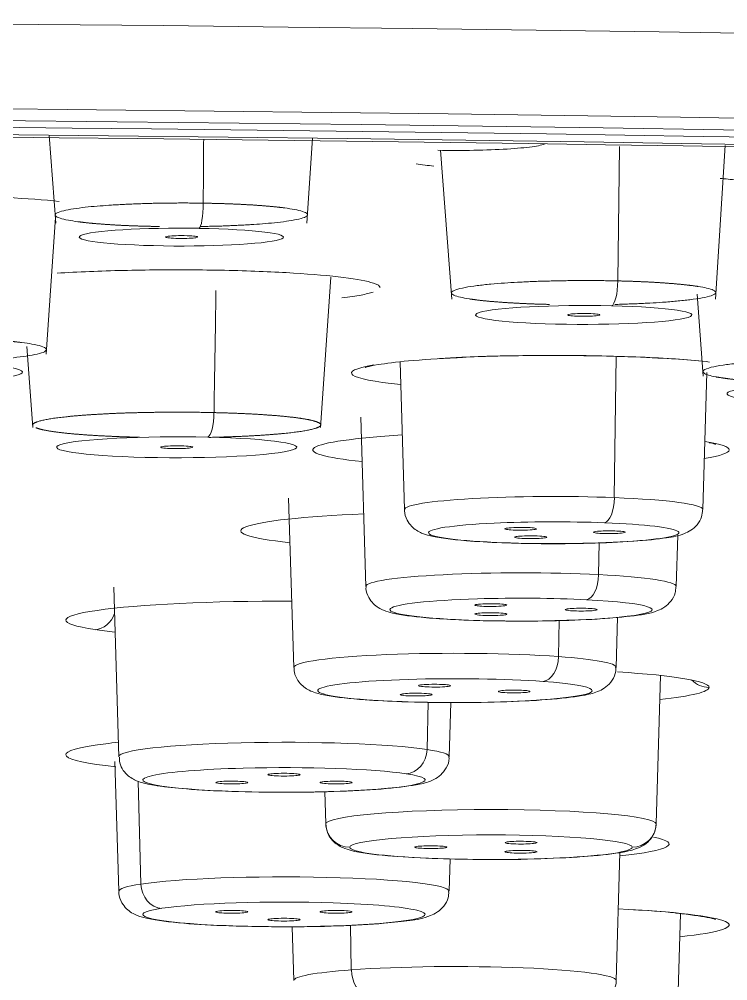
# Model space of a CAD drawing. Extents: x 19821 to 22981, y -91 to 2224.
# Drawn here: x 20703.71 to 20712.54, y 1301.8 to 1313.79 of the extents above; entities that cross this region are included whole.
import ezdxf

# ---------------------------------------------------------------- set-up
doc = ezdxf.new("R2010")
doc.units = 0
doc.header["$LTSCALE"] = 10
doc.header["$MEASUREMENT"] = 0
doc.layers.add('1', color=7, linetype='CONTINUOUS')

msp = doc.modelspace()

# ---------------------------------------------------------------- linework, layer by layer
at = {"layer": '1', "color": 7, "linetype": 'Continuous', "lineweight": 18}
for p, q in [((20704.084, 1312.34), (20704.168, 1311.244)), ((20707.298, 1311.245), (20707.367, 1312.302)), ((20712.388, 1310.295), (20712.51, 1312.21)), ((20708.961, 1312.152), (20709.105, 1310.295)), ((20704.048, 1309.608), (20704.163, 1311.312)), ((20707.469, 1308.695), (20707.596, 1310.569)), ((20712.16, 1310.356), (20712.238, 1309.336)), ((20703.808, 1309.705), (20703.882, 1308.695)), ((20708.459, 1309.513), (20708.514, 1307.672)), ((20712.231, 1307.672), (20712.283, 1309.383)), ((20707.969, 1308.823), (20708.032, 1306.713)), ((20707.07, 1307.815), (20707.134, 1305.704)), ((20711.9, 1306.713), (20711.919, 1307.352)), ((20704.89, 1306.702), (20704.953, 1304.59)), ((20711.151, 1305.704), (20711.17, 1306.329)), ((20711.65, 1303.751), (20711.705, 1305.603)), ((20709.071, 1304.59), (20709.091, 1305.265)), ((20704.904, 1304.532), (20704.953, 1302.912)), ((20707.532, 1303.751), (20707.52, 1304.155)), ((20709.071, 1302.912), (20709.083, 1303.316)), ((20711.151, 1301.798), (20711.199, 1303.396)), ((20711.9, 1300.788), (20711.955, 1302.631)), ((20707.114, 1302.47), (20707.134, 1301.798))]:
    msp.add_line(p, q, dxfattribs=at)
at = {"layer": '1', "color": 7, "linetype": 'Continuous', "lineweight": 13}
for p, q in [((20711.192, 1312.201), (20711.173, 1310.523)), ((20711.15, 1309.582), (20711.129, 1307.821)), ((20710.939, 1307.257), (20710.933, 1306.86)), ((20710.442, 1306.289), (20710.434, 1305.838)), ((20711.65, 1303.751), (20711.705, 1305.603)), ((20708.81, 1305.27), (20708.795, 1304.68)), ((20705.196, 1304.285), (20705.229, 1303.002)), ((20707.841, 1302.489), (20707.851, 1301.933))]:
    msp.add_line(p, q, dxfattribs=at)
for centre, major_axis, ratio, start_param, end_param in [((20690.341, 1302.937), (-124.486, 0), 0.087156, 3.139264, 4.704892), ((20710.373, 1309.375), (2.519, 0), 0.087156, 1.151917, 2.170677), ((20710.373, 1309.375), (2.519, 0), 0.087156, 0.745572, 1.151917), ((20710.373, 1309.375), (2.519, 0), 0.087156, 2.668374, 3.854521), ((20709.966, 1308.416), (2.594, 0), 0.087156, 2.177876, 3.843706), ((20709.966, 1308.416), (2.594, 0), 0.087156, 5.789628, 6.771424), ((20710.373, 1307.673), (-1.859, 0), 0.087156, 4.29351, 6.285772), ((20711.007, 1307.806), (-0.012, -0.3), 0.405189, 0.095477, 1.636282), ((20710.373, 1307.673), (-1.859, 0), 0.087156, 3.138929, 4.29351), ((20709.143, 1307.407), (2.669, 0), 0.087156, 2.01105, 3.83342), ((20710.373, 1307.383), (-1.559, 0), 0.087156, 5.208794, 7.435103), ((20710.373, 1307.383), (-1.559, 0), 0.087156, 1.151917, 4.29351), ((20709.966, 1306.714), (-1.934, 0), 0.087156, 4.18879, 6.285802), ((20710.783, 1306.846), (-0.015, -0.3), 0.498097, 0.100682, 1.641487), ((20709.966, 1306.714), (-1.934, 0), 0.087156, 3.138958, 4.18879), ((20707.012, 1306.293), (2.719, 0), 0.087156, 1.535142, 3.665191), ((20709.966, 1306.424), (-1.634, 0), 0.087156, 5.051207, 7.330383), ((20709.966, 1306.424), (-1.634, 0), 0.087156, 1.047198, 4.18879), ((20704.657, 1306.473), (-0.045, -0.297), 0.86273, 0.173224, 1.375764), ((20707.012, 1306.293), (2.719, 0), 0.087156, 3.665191, 3.826836), ((20690.341, 1305.454), (13.062, 0), 0.087156, 5.824316, 6.702539), ((20709.143, 1305.704), (-2.009, 0), 0.087156, 4.014257, 6.285776), ((20710.241, 1305.827), (-0.022, -0.299), 0.640342, 0.113716, 1.654521), ((20709.143, 1305.704), (-2.009, 0), 0.087156, 3.138932, 4.014257), ((20709.143, 1305.414), (-1.709, 0), 0.087156, 4.014257, 7.15585), ((20709.143, 1305.414), (-1.709, 0), 0.087156, 0.872665, 4.014257), ((20707.012, 1304.615), (2.719, 0), 0.087156, 2.617994, 3.832416), ((20707.012, 1304.615), (2.719, 0), 0.087156, 2.43264, 2.617994), ((20707.012, 1304.59), (-2.059, 0), 0.087156, 3.665191, 6.28577), ((20708.535, 1304.676), (-0.045, -0.297), 0.86273, 0.173224, 1.714029), ((20707.012, 1304.59), (-2.059, 0), 0.087156, 3.138926, 3.665191), ((20707.012, 1304.3), (-1.759, 0), 0.087156, 5.005522, 6.806784), ((20707.012, 1304.3), (-1.759, 0), 0.087156, 0.523599, 3.665191), ((20709.591, 1303.751), (-2.059, 0), 0.087156, 3.141593, 6.283185), ((20707.832, 1303.76), (-0.3, 0), 0.996195, 0.029991, 1.570796), ((20711.35, 1303.76), (0.3, 0), 0.996195, 4.712389, 6.253194), ((20709.591, 1303.461), (-1.759, 0), 0.087156, 3.141593, 6.283185), ((20709.143, 1303.501), (2.669, 0), 0.087156, 5.591359, 6.666225), ((20709.591, 1303.461), (-1.759, 0), 0.087156, 0, 3.141593), ((20707.012, 1302.912), (-2.059, 0), 0.087156, 3.139008, 5.759587), ((20707.012, 1302.912), (-2.059, 0), 0.087156, 5.759587, 6.285851), ((20705.489, 1302.998), (0.045, -0.297), 0.86273, 4.569156, 6.109962), ((20707.012, 1302.623), (-1.759, 0), 0.087156, 5.759587, 8.901179), ((20707.012, 1302.623), (-1.759, 0), 0.087156, 2.617994, 4.355491), ((20709.966, 1302.491), (2.594, 0), 0.087156, 5.581072, 7.367804), ((20709.143, 1301.798), (-2.009, 0), 0.087156, 3.139002, 5.410521), ((20709.143, 1301.798), (-2.009, 0), 0.087156, 5.410521, 6.285846), ((20708.044, 1301.922), (0.022, -0.299), 0.640342, 4.628664, 6.16947)]:
    msp.add_ellipse(centre, major_axis=major_axis, ratio=ratio, start_param=start_param, end_param=end_param, dxfattribs=at)
at = {"layer": '1', "color": 7, "linetype": 'Continuous', "lineweight": 18}
for centre, major_axis, ratio, start_param, end_param in [((20690.341, 1301.967), (-123.486, 0), 0.087156, 3.213209, 4.704892), ((20690.341, 1301.967), (-121.8, 0), 0.087156, 1.570796, 4.70718), ((20690.341, 1301.967), (-120.85, 0), 0.087156, 1.570796, 4.712389), ((20690.341, 1302.016), (119.248, 0), 0.087156, 4.712389, 7.847018), ((20690.341, 1301.967), (119.464, 0), 0.087156, 4.712389, 7.853982), ((20705.954, 1311.477), (-0.005, -0.3), 0.172519, 0.088967, 1.624122), ((20705.734, 1311.07), (-1.274, 0), 0.087155, 4.539006, 7.678192), ((20705.731, 1311.069), (-1.274, 0), 0.087156, 1.397326, 4.536687), ((20711.095, 1310.511), (-0.007, -0.3), 0.257591, 0.090553, 1.617214), ((20710.747, 1310.099), (-1.348, 0), 0.087156, 4.450639, 7.59171), ((20710.746, 1310.099), (-1.348, 0), 0.087156, 1.30933, 4.449833), ((20702.33, 1309.387), (-1.422, 0), 0.087155, 1.396629, 4.537303), ((20713.956, 1309.116), (-1.422, 0), 0.087156, 4.363653, 7.504398), ((20706.062, 1308.874), (-0.007, -0.3), 0.257808, 0.090388, 1.599928), ((20705.675, 1308.449), (-1.496, 0), 0.087156, 4.45056, 7.592138), ((20705.675, 1308.449), (-1.496, 0), 0.087158, 1.309024, 4.450489), ((20705.288, 1308.622), (0.007, 0.3), 0.257808, 3.05099, 3.231865), ((20710.373, 1307.383), (-1.559, 0), 0.087156, 4.29351, 5.208793), ((20709.966, 1306.424), (-1.634, 0), 0.087156, 4.18879, 5.051207), ((20709.591, 1305.454), (2.719, 0), 0.087156, 0, 0.951706), ((20709.591, 1305.454), (2.719, 0), 0.087156, 5.597925, 6.283185), ((20712.31, 1305.753), (-0.3, 0), 0.996195, 0.760599, 1.570796), ((20707.012, 1304.3), (-1.759, 0), 0.087156, 3.665191, 5.005522), ((20705.489, 1304.523), (0.045, 0.297), 0.86273, 3.028153, 3.314816), ((20707.012, 1302.623), (-1.759, 0), 0.087156, 4.355491, 5.759587), ((20708.535, 1302.845), (-0.045, 0.297), 0.86273, 2.968369, 3.254863)]:
    msp.add_ellipse(centre, major_axis=major_axis, ratio=ratio, start_param=start_param, end_param=end_param, dxfattribs=at)
at = {"layer": '1', "color": 7, "linetype": 'Continuous', "lineweight": 13}
msp.add_open_spline([(20706.011, 1312.289), (20706.009, 1312.024), (20706.007, 1311.758), (20706.006, 1311.493)], degree=3, dxfattribs=at)
at = {"layer": '1', "color": 7, "linetype": 'Continuous', "lineweight": 18}
for points, knots in [([(20708.93, 1312.152), (20709.086, 1312.149), (20709.383, 1312.15), (20709.81, 1312.166), (20710.128, 1312.195), (20710.24, 1312.22), (20710.266, 1312.233), (20710.266, 1312.233)], [0, 0, 0, 0, 0.25, 0.5, 0.749999, 0.999999, 1, 1, 1, 1]), ([(20708.88, 1311.955), (20708.842, 1311.959), (20708.762, 1311.968), (20708.692, 1311.978), (20708.658, 1311.983)], [0, 0, 0, 0, 0.465833, 1, 1, 1, 1]), ([(20713.291, 1311.743), (20713.277, 1311.744), (20713.25, 1311.745), (20713.211, 1311.747), (20713.171, 1311.749), (20713.133, 1311.751), (20713.095, 1311.753), (20713.057, 1311.755), (20713.02, 1311.757), (20712.984, 1311.759), (20712.949, 1311.761), (20712.914, 1311.764), (20712.879, 1311.766), (20712.846, 1311.768), (20712.813, 1311.77), (20712.78, 1311.773), (20712.749, 1311.775), (20712.718, 1311.777), (20712.687, 1311.78), (20712.629, 1311.785), (20712.547, 1311.792), (20712.481, 1311.799), (20712.45, 1311.802)], [0, 0, 0, 0, 0.040991, 0.081794, 0.122409, 0.162836, 0.203075, 0.243126, 0.282989, 0.322664, 0.362151, 0.401449, 0.44056, 0.479482, 0.518216, 0.556762, 0.59512, 0.633289, 0.67127, 0.709063, 0.857753, 1, 1, 1, 1]), ([(20702.752, 1311.588), (20703.047, 1311.584), (20703.578, 1311.567), (20704.026, 1311.534), (20704.21, 1311.515)], [0, 0, 0, 0, 0.502872, 1, 1, 1, 1]), ([(20705.459, 1311.202), (20705.453, 1311.202), (20705.439, 1311.202), (20705.419, 1311.202), (20705.399, 1311.203), (20705.379, 1311.203), (20705.358, 1311.204), (20705.338, 1311.204), (20705.318, 1311.205), (20705.298, 1311.205), (20705.278, 1311.206), (20705.259, 1311.206), (20705.239, 1311.207), (20705.219, 1311.207), (20705.199, 1311.208), (20705.18, 1311.209), (20705.16, 1311.209), (20705.141, 1311.21), (20705.121, 1311.211), (20705.102, 1311.211), (20705.083, 1311.212), (20705.064, 1311.213), (20705.044, 1311.214), (20705.026, 1311.215), (20705.007, 1311.216), (20704.988, 1311.216), (20704.969, 1311.217), (20704.951, 1311.218), (20704.933, 1311.219), (20704.914, 1311.22), (20704.896, 1311.221), (20704.878, 1311.222), (20704.86, 1311.223), (20704.843, 1311.225), (20704.825, 1311.226), (20704.808, 1311.227), (20704.791, 1311.228), (20704.773, 1311.229), (20704.757, 1311.23), (20704.74, 1311.232), (20704.723, 1311.233), (20704.707, 1311.234), (20704.69, 1311.236), (20704.674, 1311.237), (20704.658, 1311.238), (20704.643, 1311.24), (20704.627, 1311.241), (20704.612, 1311.243), (20704.597, 1311.244), (20704.582, 1311.245), (20704.567, 1311.247), (20704.553, 1311.248), (20704.538, 1311.25), (20704.524, 1311.252), (20704.51, 1311.253), (20704.497, 1311.255), (20704.483, 1311.256), (20704.47, 1311.258), (20704.457, 1311.26), (20704.403, 1311.267), (20704.311, 1311.281), (20704.207, 1311.306), (20704.149, 1311.337), (20704.167, 1311.369), (20704.255, 1311.398), (20704.379, 1311.422), (20704.524, 1311.441), (20704.675, 1311.456), (20704.791, 1311.464), (20704.864, 1311.469), (20704.899, 1311.471), (20704.934, 1311.473), (20704.969, 1311.475), (20705.005, 1311.477), (20705.042, 1311.479), (20705.078, 1311.481), (20705.116, 1311.482), (20705.153, 1311.484), (20705.191, 1311.485), (20705.229, 1311.486), (20705.267, 1311.488), (20705.305, 1311.489), (20705.344, 1311.49), (20705.383, 1311.491), (20705.422, 1311.491), (20705.461, 1311.492), (20705.5, 1311.493), (20705.539, 1311.493), (20705.578, 1311.494), (20705.618, 1311.494), (20705.657, 1311.494), (20705.696, 1311.495), (20705.735, 1311.495), (20705.774, 1311.495), (20705.813, 1311.495), (20705.852, 1311.494), (20705.891, 1311.494), (20705.929, 1311.494), (20705.968, 1311.493), (20705.993, 1311.493), (20706.006, 1311.493)], [0, 0, 0, 0, 0.004171, 0.008347, 0.012528, 0.016714, 0.020904, 0.0251, 0.029301, 0.033508, 0.037719, 0.041935, 0.046156, 0.050382, 0.054613, 0.058849, 0.06309, 0.067336, 0.071588, 0.075844, 0.080105, 0.084371, 0.088643, 0.092919, 0.0972, 0.101486, 0.105778, 0.110074, 0.114375, 0.118682, 0.122993, 0.127309, 0.131631, 0.135957, 0.140288, 0.144625, 0.148966, 0.153312, 0.157663, 0.16202, 0.166381, 0.170747, 0.175119, 0.179495, 0.183876, 0.188262, 0.192654, 0.19705, 0.201451, 0.205857, 0.210268, 0.214684, 0.219106, 0.223532, 0.227963, 0.232399, 0.23684, 0.241286, 0.245737, 0.250193, 0.2978, 0.355307, 0.422689, 0.499917, 0.562473, 0.618739, 0.668715, 0.712403, 0.749803, 0.758136, 0.766451, 0.774748, 0.783028, 0.79129, 0.799535, 0.807762, 0.815972, 0.824164, 0.832339, 0.840497, 0.848637, 0.856759, 0.864864, 0.872952, 0.881022, 0.889075, 0.897111, 0.905129, 0.91313, 0.921114, 0.92908, 0.937029, 0.944961, 0.952875, 0.960772, 0.968652, 0.976515, 0.984361, 0.992189, 1, 1, 1, 1]), ([(20706.006, 1311.493), (20706.013, 1311.493), (20706.026, 1311.492), (20706.046, 1311.492), (20706.067, 1311.492), (20706.087, 1311.491), (20706.107, 1311.491), (20706.127, 1311.49), (20706.147, 1311.49), (20706.167, 1311.489), (20706.187, 1311.489), (20706.207, 1311.488), (20706.227, 1311.488), (20706.247, 1311.487), (20706.266, 1311.487), (20706.286, 1311.486), (20706.306, 1311.485), (20706.325, 1311.485), (20706.344, 1311.484), (20706.364, 1311.483), (20706.383, 1311.482), (20706.402, 1311.481), (20706.421, 1311.481), (20706.44, 1311.48), (20706.459, 1311.479), (20706.478, 1311.478), (20706.496, 1311.477), (20706.515, 1311.476), (20706.533, 1311.475), (20706.551, 1311.474), (20706.569, 1311.473), (20706.587, 1311.472), (20706.605, 1311.471), (20706.623, 1311.47), (20706.64, 1311.469), (20706.658, 1311.468), (20706.675, 1311.466), (20706.692, 1311.465), (20706.709, 1311.464), (20706.726, 1311.463), (20706.742, 1311.461), (20706.759, 1311.46), (20706.775, 1311.459), (20706.791, 1311.457), (20706.807, 1311.456), (20706.823, 1311.455), (20706.838, 1311.453), (20706.854, 1311.452), (20706.869, 1311.45), (20706.884, 1311.449), (20706.898, 1311.447), (20706.913, 1311.446), (20706.927, 1311.444), (20706.941, 1311.443), (20706.955, 1311.441), (20706.969, 1311.44), (20706.982, 1311.438), (20706.995, 1311.437), (20707.008, 1311.435), (20707.062, 1311.428), (20707.155, 1311.413), (20707.258, 1311.389), (20707.316, 1311.358), (20707.298, 1311.325), (20707.21, 1311.296), (20707.086, 1311.272), (20706.941, 1311.253), (20706.79, 1311.239), (20706.674, 1311.23), (20706.601, 1311.225), (20706.566, 1311.223), (20706.531, 1311.221), (20706.496, 1311.219), (20706.46, 1311.217), (20706.424, 1311.216), (20706.387, 1311.214), (20706.35, 1311.212), (20706.313, 1311.211), (20706.275, 1311.209), (20706.237, 1311.208), (20706.199, 1311.207), (20706.16, 1311.206), (20706.122, 1311.205), (20706.083, 1311.204), (20706.044, 1311.203), (20706.007, 1311.202), (20705.982, 1311.202), (20705.971, 1311.202)], [0, 0, 0, 0, 0.004662, 0.009329, 0.014002, 0.01868, 0.023363, 0.028052, 0.032746, 0.037445, 0.04215, 0.04686, 0.051575, 0.056296, 0.061022, 0.065753, 0.07049, 0.075232, 0.079979, 0.084732, 0.08949, 0.094254, 0.099023, 0.103797, 0.108577, 0.113362, 0.118152, 0.122948, 0.127749, 0.132556, 0.137368, 0.142185, 0.147008, 0.151836, 0.15667, 0.161509, 0.166353, 0.171203, 0.176058, 0.180919, 0.185785, 0.190656, 0.195533, 0.200415, 0.205303, 0.210196, 0.215094, 0.219998, 0.224907, 0.229822, 0.234742, 0.239668, 0.244599, 0.249536, 0.254478, 0.259425, 0.264378, 0.269336, 0.2743, 0.279269, 0.332543, 0.39676, 0.471916, 0.55801, 0.627889, 0.690732, 0.746527, 0.795259, 0.836919, 0.846211, 0.855484, 0.864738, 0.873973, 0.883189, 0.892386, 0.901565, 0.910724, 0.919865, 0.928987, 0.93809, 0.947174, 0.956239, 0.965285, 0.974313, 0.983321, 0.99231, 1, 1, 1, 1]), ([(20704.184, 1310.619), (20704.311, 1310.627), (20704.704, 1310.648), (20705.446, 1310.665), (20706.03, 1310.661), (20706.327, 1310.654)], [0, 0, 0, 0, 0.209393, 0.604697, 1, 1, 1, 1]), ([(20706.327, 1310.654), (20706.626, 1310.647), (20707.156, 1310.625), (20707.799, 1310.569), (20708.143, 1310.503), (20708.209, 1310.46), (20708.209, 1310.441)], [0, 0, 0, 0, 0.267626, 0.535253, 0.802879, 1, 1, 1, 1]), ([(20710.32, 1310.23), (20710.313, 1310.23), (20710.3, 1310.231), (20710.279, 1310.231), (20710.259, 1310.232), (20710.239, 1310.232), (20710.219, 1310.233), (20710.198, 1310.233), (20710.178, 1310.234), (20710.158, 1310.235), (20710.138, 1310.235), (20710.118, 1310.236), (20710.099, 1310.237), (20710.079, 1310.238), (20710.059, 1310.238), (20710.04, 1310.239), (20710.02, 1310.24), (20710.001, 1310.241), (20709.981, 1310.242), (20709.962, 1310.243), (20709.943, 1310.244), (20709.924, 1310.245), (20709.905, 1310.246), (20709.886, 1310.247), (20709.867, 1310.248), (20709.849, 1310.249), (20709.83, 1310.25), (20709.812, 1310.251), (20709.794, 1310.252), (20709.776, 1310.253), (20709.758, 1310.254), (20709.74, 1310.256), (20709.722, 1310.257), (20709.705, 1310.258), (20709.688, 1310.26), (20709.67, 1310.261), (20709.654, 1310.262), (20709.637, 1310.264), (20709.62, 1310.265), (20709.604, 1310.266), (20709.587, 1310.268), (20709.571, 1310.269), (20709.556, 1310.271), (20709.54, 1310.272), (20709.524, 1310.274), (20709.509, 1310.275), (20709.494, 1310.277), (20709.479, 1310.278), (20709.465, 1310.28), (20709.45, 1310.282), (20709.436, 1310.283), (20709.422, 1310.285), (20709.409, 1310.287), (20709.395, 1310.289), (20709.382, 1310.29), (20709.369, 1310.292), (20709.356, 1310.294), (20709.344, 1310.296), (20709.332, 1310.297), (20709.282, 1310.305), (20709.2, 1310.321), (20709.116, 1310.347), (20709.086, 1310.379), (20709.136, 1310.412), (20709.256, 1310.441), (20709.409, 1310.464), (20709.579, 1310.483), (20709.75, 1310.496), (20709.879, 1310.504), (20709.961, 1310.509), (20710, 1310.51), (20710.039, 1310.512), (20710.078, 1310.514), (20710.118, 1310.516), (20710.158, 1310.517), (20710.199, 1310.519), (20710.239, 1310.52), (20710.28, 1310.521), (20710.321, 1310.522), (20710.363, 1310.523), (20710.404, 1310.524), (20710.445, 1310.525), (20710.487, 1310.526), (20710.528, 1310.526), (20710.569, 1310.527), (20710.611, 1310.527), (20710.652, 1310.527), (20710.693, 1310.528), (20710.735, 1310.528), (20710.776, 1310.528), (20710.816, 1310.528), (20710.857, 1310.528), (20710.898, 1310.527), (20710.938, 1310.527), (20710.978, 1310.527), (20711.017, 1310.526), (20711.057, 1310.525), (20711.096, 1310.525), (20711.134, 1310.524), (20711.16, 1310.523), (20711.173, 1310.523)], [0, 0, 0, 0, 0.004078, 0.008164, 0.012259, 0.016362, 0.020473, 0.024592, 0.02872, 0.032856, 0.037, 0.041152, 0.045313, 0.049482, 0.053659, 0.057845, 0.062039, 0.066241, 0.070451, 0.07467, 0.078897, 0.083132, 0.087375, 0.091627, 0.095887, 0.100155, 0.104432, 0.108716, 0.113009, 0.117311, 0.12162, 0.125938, 0.130264, 0.134598, 0.138941, 0.143292, 0.147651, 0.152018, 0.156393, 0.160777, 0.165169, 0.16957, 0.173978, 0.178395, 0.18282, 0.187253, 0.191695, 0.196145, 0.200603, 0.205069, 0.209543, 0.214026, 0.218517, 0.223016, 0.227523, 0.232039, 0.236563, 0.241095, 0.245635, 0.250184, 0.297654, 0.355114, 0.422544, 0.499915, 0.562606, 0.61894, 0.668919, 0.712542, 0.749809, 0.758306, 0.766775, 0.775216, 0.783628, 0.792011, 0.800366, 0.808692, 0.81699, 0.82526, 0.833501, 0.841713, 0.849897, 0.858053, 0.86618, 0.874278, 0.882349, 0.890391, 0.898404, 0.906389, 0.914346, 0.922274, 0.930174, 0.938046, 0.945889, 0.953704, 0.961491, 0.969249, 0.976979, 0.984681, 0.992355, 1, 1, 1, 1]), ([(20711.173, 1310.523), (20711.18, 1310.523), (20711.193, 1310.523), (20711.213, 1310.522), (20711.234, 1310.522), (20711.254, 1310.521), (20711.274, 1310.52), (20711.294, 1310.52), (20711.314, 1310.519), (20711.335, 1310.519), (20711.355, 1310.518), (20711.374, 1310.517), (20711.394, 1310.516), (20711.414, 1310.516), (20711.434, 1310.515), (20711.453, 1310.514), (20711.473, 1310.513), (20711.492, 1310.512), (20711.512, 1310.511), (20711.531, 1310.51), (20711.55, 1310.51), (20711.569, 1310.509), (20711.588, 1310.508), (20711.607, 1310.507), (20711.626, 1310.506), (20711.644, 1310.504), (20711.663, 1310.503), (20711.681, 1310.502), (20711.699, 1310.501), (20711.717, 1310.5), (20711.735, 1310.499), (20711.753, 1310.498), (20711.771, 1310.496), (20711.788, 1310.495), (20711.805, 1310.494), (20711.823, 1310.492), (20711.839, 1310.491), (20711.856, 1310.49), (20711.873, 1310.488), (20711.889, 1310.487), (20711.906, 1310.485), (20711.922, 1310.484), (20711.937, 1310.482), (20711.953, 1310.481), (20711.969, 1310.479), (20711.984, 1310.478), (20711.999, 1310.476), (20712.014, 1310.475), (20712.028, 1310.473), (20712.043, 1310.471), (20712.057, 1310.47), (20712.071, 1310.468), (20712.084, 1310.466), (20712.098, 1310.465), (20712.111, 1310.463), (20712.124, 1310.461), (20712.136, 1310.459), (20712.149, 1310.458), (20712.161, 1310.456), (20712.21, 1310.448), (20712.293, 1310.433), (20712.376, 1310.406), (20712.407, 1310.374), (20712.356, 1310.341), (20712.236, 1310.312), (20712.084, 1310.289), (20711.914, 1310.271), (20711.742, 1310.257), (20711.613, 1310.249), (20711.532, 1310.245), (20711.493, 1310.243), (20711.454, 1310.241), (20711.414, 1310.239), (20711.374, 1310.238), (20711.334, 1310.236), (20711.294, 1310.235), (20711.253, 1310.233), (20711.212, 1310.232), (20711.173, 1310.231), (20711.147, 1310.231), (20711.135, 1310.23)], [0, 0, 0, 0, 0.004859, 0.009728, 0.014607, 0.019495, 0.024392, 0.029299, 0.034216, 0.039142, 0.044077, 0.049022, 0.053977, 0.058941, 0.063914, 0.068897, 0.07389, 0.078892, 0.083904, 0.088925, 0.093955, 0.098996, 0.104045, 0.109104, 0.114173, 0.119251, 0.124339, 0.129437, 0.134544, 0.13966, 0.144786, 0.149921, 0.155066, 0.160221, 0.165385, 0.170559, 0.175742, 0.180935, 0.186137, 0.191349, 0.196571, 0.201802, 0.207042, 0.212292, 0.217552, 0.222821, 0.2281, 0.233389, 0.238687, 0.243994, 0.249311, 0.254638, 0.259975, 0.26532, 0.270676, 0.276041, 0.281416, 0.2868, 0.292194, 0.297597, 0.354183, 0.422558, 0.502717, 0.594653, 0.66927, 0.736315, 0.795774, 0.847636, 0.891891, 0.901999, 0.912074, 0.922114, 0.932121, 0.942094, 0.952033, 0.961938, 0.97181, 0.981647, 0.991451, 1, 1, 1, 1]), ([(20708.123, 1310.383), (20708.085, 1310.371), (20707.981, 1310.345), (20707.827, 1310.322), (20707.735, 1310.311)], [0, 0, 0, 0, 0.481195, 1, 1, 1, 1]), ([(20702.629, 1309.818), (20702.636, 1309.818), (20702.648, 1309.818), (20702.667, 1309.818), (20702.686, 1309.818), (20702.705, 1309.817), (20702.724, 1309.817), (20702.743, 1309.816), (20702.762, 1309.816), (20702.781, 1309.816), (20702.8, 1309.815), (20702.819, 1309.815), (20702.838, 1309.814), (20702.857, 1309.814), (20702.875, 1309.813), (20702.894, 1309.812), (20702.913, 1309.812), (20702.932, 1309.811), (20702.95, 1309.811), (20702.969, 1309.81), (20702.987, 1309.809), (20703.006, 1309.809), (20703.024, 1309.808), (20703.042, 1309.807), (20703.061, 1309.806), (20703.079, 1309.806), (20703.097, 1309.805), (20703.115, 1309.804), (20703.133, 1309.803), (20703.151, 1309.802), (20703.169, 1309.802), (20703.187, 1309.801), (20703.204, 1309.8), (20703.222, 1309.799), (20703.239, 1309.798), (20703.257, 1309.797), (20703.274, 1309.796), (20703.291, 1309.795), (20703.308, 1309.794), (20703.325, 1309.793), (20703.342, 1309.792), (20703.358, 1309.791), (20703.375, 1309.789), (20703.391, 1309.788), (20703.408, 1309.787), (20703.424, 1309.786), (20703.44, 1309.785), (20703.456, 1309.784), (20703.472, 1309.782), (20703.487, 1309.781), (20703.503, 1309.78), (20703.518, 1309.778), (20703.533, 1309.777), (20703.548, 1309.776), (20703.563, 1309.774), (20703.578, 1309.773), (20703.592, 1309.772), (20703.607, 1309.77), (20703.621, 1309.769), (20703.635, 1309.767), (20703.649, 1309.766), (20703.662, 1309.764), (20703.676, 1309.763), (20703.689, 1309.761), (20703.702, 1309.76), (20703.715, 1309.758), (20703.728, 1309.757), (20703.786, 1309.75), (20703.886, 1309.734), (20704, 1309.708), (20704.064, 1309.676), (20704.044, 1309.642), (20703.948, 1309.611), (20703.812, 1309.586), (20703.653, 1309.566), (20703.487, 1309.551), (20703.361, 1309.542), (20703.28, 1309.537), (20703.241, 1309.534), (20703.202, 1309.532), (20703.163, 1309.53), (20703.123, 1309.528), (20703.083, 1309.526), (20703.042, 1309.525), (20703.001, 1309.523), (20702.96, 1309.521), (20702.918, 1309.52), (20702.876, 1309.519), (20702.834, 1309.517), (20702.794, 1309.516), (20702.769, 1309.516), (20702.757, 1309.515)], [0, 0, 0, 0, 0.004142, 0.008291, 0.012448, 0.016612, 0.020784, 0.024963, 0.02915, 0.033344, 0.037545, 0.041754, 0.045971, 0.050194, 0.054426, 0.058664, 0.06291, 0.067164, 0.071425, 0.075693, 0.079969, 0.084253, 0.088544, 0.092842, 0.097148, 0.101461, 0.105781, 0.11011, 0.114445, 0.118788, 0.123139, 0.127496, 0.131862, 0.136235, 0.140615, 0.145003, 0.149398, 0.153801, 0.158211, 0.162628, 0.167053, 0.171486, 0.175926, 0.180373, 0.184828, 0.189291, 0.193761, 0.198238, 0.202723, 0.207215, 0.211715, 0.216222, 0.220737, 0.225259, 0.229789, 0.234326, 0.23887, 0.243422, 0.247982, 0.252549, 0.257124, 0.261706, 0.266295, 0.270892, 0.275497, 0.280109, 0.284728, 0.289355, 0.344207, 0.410638, 0.488638, 0.578196, 0.650579, 0.715682, 0.773496, 0.824012, 0.86722, 0.877027, 0.886803, 0.896547, 0.90626, 0.915941, 0.92559, 0.935208, 0.944795, 0.95435, 0.963873, 0.973365, 0.982826, 0.992255, 1, 1, 1, 1]), ([(20708.022, 1309.442), (20708.022, 1309.442), (20708.049, 1309.452), (20708.199, 1309.485), (20708.557, 1309.53), (20708.936, 1309.554), (20709.17, 1309.565)], [0, 0, 0, 0, 0.113735, 0.318455, 0.640111, 1, 1, 1, 1]), ([(20709.17, 1309.565), (20709.192, 1309.567), (20709.454, 1309.584), (20710.118, 1309.596), (20710.862, 1309.592), (20711.269, 1309.579), (20711.386, 1309.575)], [0, 0, 0, 0, 0.036944, 0.432606, 0.835574, 1, 1, 1, 1]), ([(20711.386, 1309.575), (20711.585, 1309.567), (20711.922, 1309.549), (20712.203, 1309.524), (20712.317, 1309.512)], [0, 0, 0, 0, 0.533435, 1, 1, 1, 1]), ([(20713.366, 1309.248), (20713.36, 1309.248), (20713.348, 1309.248), (20713.33, 1309.249), (20713.312, 1309.25), (20713.294, 1309.25), (20713.276, 1309.251), (20713.258, 1309.252), (20713.24, 1309.252), (20713.222, 1309.253), (20713.204, 1309.254), (20713.187, 1309.255), (20713.169, 1309.255), (20713.152, 1309.256), (20713.134, 1309.257), (20713.117, 1309.258), (20713.099, 1309.259), (20713.082, 1309.26), (20713.065, 1309.26), (20713.048, 1309.261), (20713.031, 1309.262), (20713.014, 1309.263), (20712.997, 1309.264), (20712.981, 1309.265), (20712.964, 1309.266), (20712.948, 1309.267), (20712.932, 1309.268), (20712.915, 1309.269), (20712.899, 1309.271), (20712.883, 1309.272), (20712.867, 1309.273), (20712.852, 1309.274), (20712.836, 1309.275), (20712.821, 1309.276), (20712.805, 1309.278), (20712.79, 1309.279), (20712.775, 1309.28), (20712.76, 1309.281), (20712.746, 1309.283), (20712.731, 1309.284), (20712.716, 1309.285), (20712.702, 1309.286), (20712.688, 1309.288), (20712.674, 1309.289), (20712.66, 1309.291), (20712.647, 1309.292), (20712.633, 1309.293), (20712.62, 1309.295), (20712.607, 1309.296), (20712.594, 1309.298), (20712.581, 1309.299), (20712.569, 1309.301), (20712.556, 1309.302), (20712.544, 1309.304), (20712.532, 1309.305), (20712.52, 1309.307), (20712.509, 1309.309), (20712.497, 1309.31), (20712.486, 1309.312), (20712.475, 1309.313), (20712.464, 1309.315), (20712.454, 1309.317), (20712.443, 1309.318), (20712.433, 1309.32), (20712.423, 1309.322), (20712.414, 1309.323), (20712.404, 1309.325), (20712.361, 1309.333), (20712.291, 1309.35), (20712.231, 1309.377), (20712.231, 1309.41), (20712.316, 1309.444), (20712.47, 1309.473), (20712.652, 1309.495), (20712.847, 1309.512), (20713.039, 1309.525), (20713.181, 1309.532), (20713.27, 1309.535), (20713.312, 1309.537), (20713.354, 1309.539), (20713.397, 1309.54), (20713.44, 1309.541), (20713.484, 1309.543), (20713.527, 1309.544), (20713.571, 1309.545), (20713.615, 1309.546), (20713.658, 1309.546), (20713.702, 1309.547), (20713.746, 1309.548), (20713.79, 1309.548), (20713.834, 1309.549), (20713.877, 1309.549), (20713.921, 1309.549), (20713.964, 1309.549), (20714.008, 1309.549), (20714.051, 1309.549), (20714.094, 1309.549), (20714.136, 1309.548), (20714.179, 1309.548), (20714.221, 1309.547), (20714.263, 1309.547), (20714.304, 1309.546), (20714.345, 1309.545), (20714.386, 1309.545), (20714.426, 1309.544), (20714.466, 1309.543), (20714.505, 1309.541), (20714.531, 1309.541), (20714.544, 1309.54)], [0, 0, 0, 0, 0.003593, 0.007192, 0.010798, 0.014409, 0.018027, 0.021651, 0.02528, 0.028916, 0.032558, 0.036206, 0.03986, 0.04352, 0.047186, 0.050858, 0.054537, 0.058221, 0.061912, 0.065608, 0.069311, 0.07302, 0.076735, 0.080455, 0.084182, 0.087915, 0.091655, 0.0954, 0.099151, 0.102908, 0.106672, 0.110441, 0.114217, 0.117999, 0.121786, 0.12558, 0.12938, 0.133186, 0.136998, 0.140816, 0.14464, 0.14847, 0.152306, 0.156149, 0.159997, 0.163852, 0.167712, 0.171579, 0.175451, 0.17933, 0.183215, 0.187106, 0.191002, 0.194905, 0.198814, 0.20273, 0.206651, 0.210578, 0.214511, 0.21845, 0.222396, 0.226347, 0.230305, 0.234268, 0.238238, 0.242214, 0.246195, 0.250183, 0.297846, 0.35537, 0.422737, 0.499923, 0.562726, 0.619119, 0.669101, 0.712669, 0.749821, 0.758333, 0.766816, 0.775269, 0.783692, 0.792086, 0.80045, 0.808785, 0.817091, 0.825367, 0.833614, 0.841831, 0.850019, 0.858177, 0.866306, 0.874405, 0.882475, 0.890516, 0.898527, 0.906509, 0.914461, 0.922384, 0.930278, 0.938142, 0.945977, 0.953783, 0.961559, 0.969306, 0.977023, 0.984712, 0.99237, 1, 1, 1, 1]), ([(20703.88, 1308.725), (20703.88, 1308.726), (20703.88, 1308.727), (20703.88, 1308.729), (20703.881, 1308.732), (20703.882, 1308.736), (20703.885, 1308.739), (20703.888, 1308.742), (20703.892, 1308.745), (20703.897, 1308.748), (20703.902, 1308.752), (20703.908, 1308.755), (20703.915, 1308.758), (20703.923, 1308.761), (20703.931, 1308.764), (20703.943, 1308.769), (20703.96, 1308.774), (20703.982, 1308.779), (20704.006, 1308.785), (20704.032, 1308.791), (20704.061, 1308.796), (20704.091, 1308.802), (20704.124, 1308.807), (20704.158, 1308.812), (20704.194, 1308.817), (20704.232, 1308.821), (20704.271, 1308.826), (20704.311, 1308.83), (20704.353, 1308.835), (20704.396, 1308.839), (20704.44, 1308.842), (20704.486, 1308.846), (20704.532, 1308.85), (20704.579, 1308.853), (20704.626, 1308.856), (20704.675, 1308.859), (20704.724, 1308.862), (20704.773, 1308.865), (20704.823, 1308.867), (20704.873, 1308.87), (20704.923, 1308.872), (20704.974, 1308.874), (20705.025, 1308.876), (20705.075, 1308.877), (20705.126, 1308.879), (20705.177, 1308.88), (20705.227, 1308.881), (20705.277, 1308.882), (20705.328, 1308.883), (20705.377, 1308.884), (20705.427, 1308.885), (20705.476, 1308.885), (20705.524, 1308.886), (20705.572, 1308.886), (20705.62, 1308.886), (20705.667, 1308.886), (20705.713, 1308.886), (20705.759, 1308.886), (20705.804, 1308.886), (20705.849, 1308.886), (20705.893, 1308.885), (20705.936, 1308.885), (20705.978, 1308.884), (20706.02, 1308.883), (20706.06, 1308.883), (20706.1, 1308.882), (20706.127, 1308.881), (20706.14, 1308.881)], [0, 0, 0, 0, 0.002695, 0.013394, 0.024145, 0.034945, 0.045797, 0.056699, 0.067652, 0.078656, 0.08971, 0.100815, 0.11197, 0.123176, 0.134433, 0.145741, 0.166976, 0.188033, 0.208909, 0.229606, 0.250123, 0.270461, 0.290619, 0.310598, 0.330397, 0.350016, 0.369456, 0.388717, 0.407798, 0.4267, 0.445422, 0.463965, 0.482328, 0.500512, 0.518517, 0.536342, 0.553988, 0.571454, 0.588741, 0.605849, 0.622778, 0.639527, 0.656096, 0.672487, 0.688698, 0.70473, 0.720583, 0.736256, 0.75175, 0.767065, 0.782201, 0.797157, 0.811934, 0.826532, 0.840951, 0.85519, 0.869251, 0.883132, 0.896834, 0.910357, 0.9237, 0.936865, 0.94985, 0.962656, 0.975283, 0.987731, 1, 1, 1, 1]), ([(20706.14, 1308.881), (20706.147, 1308.881), (20706.161, 1308.88), (20706.181, 1308.88), (20706.202, 1308.879), (20706.223, 1308.879), (20706.244, 1308.878), (20706.265, 1308.878), (20706.286, 1308.877), (20706.308, 1308.876), (20706.329, 1308.876), (20706.35, 1308.875), (20706.372, 1308.874), (20706.393, 1308.873), (20706.414, 1308.872), (20706.436, 1308.872), (20706.457, 1308.871), (20706.479, 1308.87), (20706.5, 1308.869), (20706.522, 1308.868), (20706.543, 1308.867), (20706.565, 1308.866), (20706.586, 1308.865), (20706.608, 1308.864), (20706.629, 1308.862), (20706.65, 1308.861), (20706.672, 1308.86), (20706.693, 1308.859), (20706.714, 1308.857), (20706.735, 1308.856), (20706.756, 1308.855), (20706.777, 1308.853), (20706.798, 1308.852), (20706.818, 1308.85), (20706.839, 1308.849), (20706.859, 1308.847), (20706.88, 1308.846), (20706.9, 1308.844), (20706.92, 1308.843), (20706.939, 1308.841), (20706.959, 1308.839), (20706.978, 1308.837), (20706.998, 1308.836), (20707.017, 1308.834), (20707.035, 1308.832), (20707.054, 1308.83), (20707.072, 1308.828), (20707.09, 1308.826), (20707.108, 1308.824), (20707.125, 1308.822), (20707.143, 1308.82), (20707.159, 1308.818), (20707.176, 1308.815), (20707.192, 1308.813), (20707.208, 1308.811), (20707.224, 1308.809), (20707.239, 1308.806), (20707.254, 1308.804), (20707.268, 1308.802), (20707.282, 1308.799), (20707.296, 1308.797), (20707.309, 1308.794), (20707.322, 1308.792), (20707.334, 1308.789), (20707.346, 1308.786), (20707.358, 1308.784), (20707.369, 1308.781), (20707.379, 1308.778), (20707.389, 1308.776), (20707.398, 1308.773), (20707.407, 1308.77), (20707.416, 1308.767), (20707.424, 1308.764), (20707.431, 1308.761), (20707.438, 1308.758), (20707.444, 1308.756), (20707.449, 1308.753), (20707.454, 1308.75), (20707.459, 1308.747), (20707.462, 1308.744), (20707.465, 1308.741), (20707.468, 1308.737), (20707.469, 1308.734), (20707.47, 1308.731), (20707.471, 1308.728), (20707.471, 1308.725), (20707.47, 1308.722), (20707.468, 1308.719), (20707.465, 1308.715), (20707.462, 1308.712), (20707.458, 1308.709), (20707.454, 1308.706), (20707.448, 1308.703), (20707.442, 1308.699), (20707.435, 1308.696), (20707.427, 1308.693), (20707.419, 1308.69), (20707.407, 1308.686), (20707.391, 1308.681), (20707.369, 1308.675), (20707.344, 1308.669), (20707.318, 1308.663), (20707.289, 1308.658), (20707.259, 1308.653), (20707.226, 1308.647), (20707.192, 1308.642), (20707.156, 1308.638), (20707.118, 1308.633), (20707.079, 1308.628), (20707.039, 1308.624), (20706.997, 1308.62), (20706.954, 1308.616), (20706.91, 1308.612), (20706.864, 1308.608), (20706.818, 1308.605), (20706.771, 1308.601), (20706.724, 1308.598), (20706.675, 1308.595), (20706.626, 1308.592), (20706.577, 1308.59), (20706.527, 1308.587), (20706.477, 1308.585), (20706.427, 1308.583), (20706.376, 1308.581), (20706.325, 1308.579), (20706.275, 1308.577), (20706.224, 1308.576), (20706.173, 1308.574), (20706.125, 1308.573), (20706.094, 1308.572), (20706.08, 1308.572)], [0, 0, 0, 0, 0.004504, 0.009042, 0.013616, 0.018224, 0.022868, 0.027546, 0.03226, 0.037009, 0.041793, 0.046611, 0.051465, 0.056354, 0.061278, 0.066237, 0.071231, 0.07626, 0.081324, 0.086423, 0.091557, 0.096726, 0.101931, 0.10717, 0.112444, 0.117754, 0.123098, 0.128477, 0.133892, 0.139341, 0.144826, 0.150346, 0.1559, 0.16149, 0.167115, 0.172775, 0.17847, 0.1842, 0.189965, 0.195765, 0.2016, 0.20747, 0.213375, 0.219316, 0.225291, 0.231301, 0.237347, 0.243427, 0.249543, 0.255694, 0.26188, 0.2681, 0.274356, 0.280647, 0.286973, 0.293334, 0.299731, 0.306162, 0.312628, 0.31913, 0.325666, 0.332238, 0.338845, 0.345486, 0.352163, 0.358875, 0.365622, 0.372404, 0.379221, 0.386074, 0.392961, 0.399883, 0.406841, 0.413834, 0.420861, 0.427924, 0.435022, 0.442155, 0.449323, 0.456527, 0.463765, 0.471039, 0.478347, 0.485691, 0.49307, 0.500484, 0.507933, 0.515417, 0.522936, 0.53049, 0.53808, 0.545705, 0.553364, 0.561059, 0.568789, 0.576554, 0.584354, 0.59219, 0.606913, 0.621511, 0.635985, 0.650335, 0.664561, 0.678662, 0.692638, 0.706491, 0.720218, 0.733822, 0.747301, 0.760656, 0.773886, 0.786992, 0.799973, 0.81283, 0.825562, 0.83817, 0.850654, 0.863013, 0.875247, 0.887357, 0.899342, 0.911203, 0.92294, 0.934551, 0.946039, 0.957401, 0.968639, 0.979753, 0.990742, 1, 1, 1, 1]), ([(20705.21, 1308.573), (20705.204, 1308.574), (20705.19, 1308.574), (20705.169, 1308.574), (20705.148, 1308.575), (20705.127, 1308.576), (20705.106, 1308.576), (20705.085, 1308.577), (20705.064, 1308.577), (20705.043, 1308.578), (20705.022, 1308.579), (20705, 1308.58), (20704.979, 1308.58), (20704.957, 1308.581), (20704.936, 1308.582), (20704.915, 1308.583), (20704.893, 1308.584), (20704.872, 1308.585), (20704.85, 1308.586), (20704.829, 1308.586), (20704.807, 1308.588), (20704.786, 1308.589), (20704.764, 1308.59), (20704.743, 1308.591), (20704.722, 1308.592), (20704.7, 1308.593), (20704.679, 1308.594), (20704.658, 1308.596), (20704.637, 1308.597), (20704.616, 1308.598), (20704.595, 1308.6), (20704.574, 1308.601), (20704.553, 1308.602), (20704.532, 1308.604), (20704.512, 1308.605), (20704.491, 1308.607), (20704.471, 1308.608), (20704.451, 1308.61), (20704.431, 1308.612), (20704.411, 1308.613), (20704.392, 1308.615), (20704.372, 1308.617), (20704.353, 1308.619), (20704.334, 1308.621), (20704.315, 1308.622), (20704.297, 1308.624), (20704.279, 1308.626), (20704.261, 1308.628), (20704.243, 1308.63), (20704.225, 1308.632), (20704.208, 1308.635), (20704.191, 1308.637), (20704.175, 1308.639), (20704.158, 1308.641), (20704.142, 1308.643), (20704.127, 1308.646), (20704.112, 1308.648), (20704.097, 1308.65), (20704.082, 1308.653), (20704.068, 1308.655), (20704.055, 1308.658), (20704.041, 1308.66), (20704.029, 1308.663), (20704.016, 1308.665), (20704.004, 1308.668), (20703.993, 1308.671), (20703.982, 1308.673), (20703.971, 1308.676), (20703.961, 1308.679), (20703.952, 1308.682), (20703.943, 1308.684), (20703.935, 1308.687), (20703.927, 1308.69), (20703.922, 1308.692), (20703.92, 1308.693), (20703.92, 1308.693)], [0, 0, 0, 0, 0.010869, 0.021823, 0.032862, 0.043987, 0.055196, 0.066491, 0.07787, 0.089335, 0.100885, 0.11252, 0.12424, 0.136045, 0.147935, 0.15991, 0.17197, 0.184116, 0.196346, 0.208662, 0.221062, 0.233548, 0.246118, 0.258774, 0.271515, 0.284341, 0.297252, 0.310248, 0.323329, 0.336495, 0.349746, 0.363083, 0.376504, 0.39001, 0.403602, 0.417278, 0.43104, 0.444886, 0.458818, 0.472834, 0.486936, 0.501123, 0.515394, 0.529751, 0.544193, 0.55872, 0.573331, 0.588028, 0.60281, 0.617677, 0.632629, 0.647666, 0.662787, 0.677994, 0.693286, 0.708663, 0.724125, 0.739672, 0.755304, 0.77102, 0.786822, 0.802709, 0.818681, 0.834737, 0.850879, 0.867106, 0.883417, 0.899814, 0.916296, 0.932862, 0.949514, 0.96625, 0.983071, 0.999978, 1, 1, 1, 1]), ([(20712.312, 1308.506), (20712.337, 1308.501), (20712.374, 1308.491), (20712.391, 1308.483), (20712.39, 1308.484)], [0, 0, 0, 0, 0.532974, 1, 1, 1, 1]), ([(20708.517, 1307.675), (20708.516, 1307.669), (20708.51, 1307.623), (20708.541, 1307.542), (20708.6, 1307.46), (20708.667, 1307.407), (20708.743, 1307.37), (20708.9, 1307.322), (20709.194, 1307.286), (20709.563, 1307.264), (20709.727, 1307.258)], [0, 0, 0, 0, 0.009555, 0.075514, 0.130749, 0.184464, 0.247183, 0.354253, 0.743303, 1, 1, 1, 1]), ([(20709.727, 1307.258), (20709.888, 1307.252), (20710.242, 1307.243), (20710.831, 1307.248), (20711.387, 1307.273), (20711.778, 1307.315), (20711.951, 1307.348), (20712.077, 1307.404), (20712.162, 1307.474), (20712.22, 1307.571), (20712.227, 1307.639), (20712.226, 1307.67)], [0, 0, 0, 0, 0.150657, 0.331183, 0.512987, 0.698552, 0.841412, 0.890712, 0.932047, 0.971385, 1, 1, 1, 1]), ([(20708.037, 1306.718), (20708.035, 1306.708), (20708.03, 1306.658), (20708.064, 1306.575), (20708.124, 1306.495), (20708.193, 1306.443), (20708.273, 1306.405), (20708.425, 1306.363), (20708.695, 1306.327), (20709.006, 1306.306), (20709.134, 1306.3)], [0, 0, 0, 0, 0.016345, 0.085324, 0.143936, 0.20213, 0.273046, 0.403981, 0.777703, 1, 1, 1, 1]), ([(20709.134, 1306.3), (20709.291, 1306.292), (20709.646, 1306.28), (20710.262, 1306.279), (20710.87, 1306.299), (20711.375, 1306.343), (20711.589, 1306.375), (20711.747, 1306.445), (20711.834, 1306.521), (20711.89, 1306.617), (20711.895, 1306.682), (20711.894, 1306.71)], [0, 0, 0, 0, 0.141389, 0.314474, 0.488138, 0.663854, 0.852047, 0.901447, 0.939929, 0.976734, 1, 1, 1, 1]), ([(20707.14, 1305.702), (20707.138, 1305.682), (20707.139, 1305.624), (20707.181, 1305.539), (20707.246, 1305.467), (20707.317, 1305.42), (20707.414, 1305.381), (20707.59, 1305.342), (20707.834, 1305.311), (20708.022, 1305.3)], [0, 0, 0, 0, 0.038184, 0.113566, 0.180789, 0.251406, 0.348006, 0.569263, 1, 1, 1, 1]), ([(20708.022, 1305.3), (20708.165, 1305.29), (20708.506, 1305.271), (20709.136, 1305.26), (20709.806, 1305.272), (20710.388, 1305.304), (20710.743, 1305.35), (20710.902, 1305.388), (20711.021, 1305.45), (20711.104, 1305.535), (20711.149, 1305.632), (20711.147, 1305.689), (20711.145, 1305.706)], [0, 0, 0, 0, 0.128899, 0.290928, 0.452181, 0.61385, 0.780095, 0.878122, 0.917151, 0.953244, 0.986917, 1, 1, 1, 1]), ([(20704.96, 1304.584), (20704.959, 1304.55), (20704.967, 1304.483), (20705.022, 1304.396), (20705.089, 1304.334), (20705.166, 1304.292), (20705.269, 1304.257), (20705.373, 1304.234), (20705.444, 1304.226)], [0, 0, 0, 0, 0.094863, 0.20556, 0.309763, 0.428149, 0.617894, 1, 1, 1, 1]), ([(20705.444, 1304.226), (20705.545, 1304.211), (20705.802, 1304.183), (20706.356, 1304.153), (20707.041, 1304.142), (20707.731, 1304.155), (20708.321, 1304.189), (20708.679, 1304.239), (20708.837, 1304.276), (20708.964, 1304.354), (20709.038, 1304.446), (20709.075, 1304.538), (20709.068, 1304.587), (20709.066, 1304.596)], [0, 0, 0, 0, 0.111818, 0.24773, 0.390127, 0.530729, 0.671747, 0.817017, 0.904529, 0.936658, 0.965162, 0.994184, 1, 1, 1, 1]), ([(20707.532, 1303.76), (20707.534, 1303.712), (20707.55, 1303.635), (20707.613, 1303.542), (20707.683, 1303.486), (20707.763, 1303.445), (20707.921, 1303.397), (20708.235, 1303.355), (20708.829, 1303.318), (20709.244, 1303.31), (20709.459, 1303.309)], [0, 0, 0, 0, 0.052351, 0.094416, 0.135459, 0.184481, 0.271112, 0.551459, 0.78492, 1, 1, 1, 1]), ([(20709.459, 1303.309), (20709.485, 1303.308), (20709.733, 1303.303), (20710.231, 1303.315), (20710.834, 1303.345), (20711.211, 1303.39), (20711.386, 1303.432), (20711.509, 1303.487), (20711.605, 1303.583), (20711.645, 1303.682), (20711.65, 1303.742), (20711.65, 1303.76)], [0, 0, 0, 0, 0.025493, 0.243849, 0.462371, 0.686229, 0.816264, 0.888588, 0.935792, 0.98057, 1, 1, 1, 1]), ([(20704.958, 1302.916), (20704.956, 1302.905), (20704.951, 1302.854), (20704.987, 1302.769), (20705.049, 1302.689), (20705.12, 1302.637), (20705.207, 1302.598), (20705.369, 1302.555), (20705.71, 1302.512), (20706.231, 1302.48), (20706.574, 1302.474), (20706.709, 1302.473)], [0, 0, 0, 0, 0.013058, 0.0643, 0.10826, 0.152849, 0.209785, 0.323974, 0.607146, 0.854707, 1, 1, 1, 1]), ([(20708.58, 1302.548), (20708.664, 1302.55), (20708.783, 1302.584), (20708.915, 1302.641), (20709.004, 1302.717), (20709.061, 1302.815), (20709.066, 1302.881), (20709.064, 1302.908)], [0, 0, 0, 0, 0.497972, 0.667118, 0.798999, 0.923564, 1, 1, 1, 1]), ([(20711.306, 1302.684), (20711.537, 1302.673), (20711.761, 1302.658), (20711.899, 1302.639), (20711.907, 1302.638)], [0, 0, 0, 0, 0.938002, 1, 1, 1, 1]), ([(20711.907, 1302.638), (20712.077, 1302.619), (20712.271, 1302.593), (20712.381, 1302.565), (20712.39, 1302.559), (20712.39, 1302.559)], [0, 0, 0, 0, 0.584368, 0.917638, 1, 1, 1, 1]), ([(20706.709, 1302.473), (20706.808, 1302.471), (20707.129, 1302.465), (20707.698, 1302.476), (20708.236, 1302.506), (20708.488, 1302.535), (20708.58, 1302.548)], [0, 0, 0, 0, 0.139715, 0.454273, 0.769467, 1, 1, 1, 1]), ([(20710.263, 1301.394), (20710.399, 1301.402), (20710.702, 1301.443), (20710.867, 1301.45), (20711.055, 1301.571), (20711.125, 1301.669), (20711.158, 1301.756), (20711.15, 1301.8), (20711.15, 1301.803)], [0, 0, 0, 0, 0.311489, 0.743261, 0.833433, 0.912883, 0.994216, 1, 1, 1, 1])]:
    msp.add_open_spline(points, degree=3, knots=knots, dxfattribs=at)
for points in [[(20705.77, 1311.088), (20705.718, 1311.088), (20705.631, 1311.087), (20705.544, 1311.079), (20705.524, 1311.068), (20705.574, 1311.058), (20705.651, 1311.054), (20705.7, 1311.053)], [(20705.7, 1311.053), (20705.752, 1311.053), (20705.838, 1311.054), (20705.926, 1311.062), (20705.946, 1311.073), (20705.895, 1311.083), (20705.819, 1311.086), (20705.77, 1311.088)], [(20710.801, 1310.116), (20710.75, 1310.117), (20710.662, 1310.117), (20710.567, 1310.109), (20710.537, 1310.099), (20710.576, 1310.088), (20710.649, 1310.084), (20710.697, 1310.083)], [(20710.697, 1310.083), (20710.748, 1310.082), (20710.835, 1310.082), (20710.93, 1310.09), (20710.961, 1310.1), (20710.921, 1310.111), (20710.848, 1310.115), (20710.801, 1310.116)], [(20705.728, 1308.466), (20705.677, 1308.467), (20705.59, 1308.467), (20705.495, 1308.459), (20705.464, 1308.449), (20705.504, 1308.438), (20705.576, 1308.434), (20705.624, 1308.433)], [(20705.624, 1308.433), (20705.675, 1308.432), (20705.762, 1308.432), (20705.857, 1308.44), (20705.888, 1308.45), (20705.848, 1308.461), (20705.776, 1308.465), (20705.728, 1308.466)], [(20709.844, 1307.446), (20709.805, 1307.443), (20709.754, 1307.437), (20709.762, 1307.426), (20709.833, 1307.417), (20709.953, 1307.413), (20710.035, 1307.416), (20710.079, 1307.418)], [(20710.079, 1307.418), (20710.117, 1307.421), (20710.168, 1307.427), (20710.16, 1307.438), (20710.089, 1307.447), (20709.97, 1307.451), (20709.888, 1307.448), (20709.844, 1307.446)], [(20711.268, 1307.391), (20711.257, 1307.395), (20711.221, 1307.402), (20711.106, 1307.407), (20710.987, 1307.406), (20710.888, 1307.399), (20710.87, 1307.392), (20710.87, 1307.387)], [(20710.87, 1307.387), (20710.881, 1307.383), (20710.916, 1307.376), (20711.032, 1307.371), (20711.151, 1307.372), (20711.25, 1307.379), (20711.268, 1307.387), (20711.268, 1307.391)], [(20710.169, 1307.343), (20710.12, 1307.344), (20710.034, 1307.345), (20709.926, 1307.339), (20709.878, 1307.329), (20709.898, 1307.318), (20709.962, 1307.313), (20710.007, 1307.311)], [(20710.007, 1307.311), (20710.056, 1307.31), (20710.142, 1307.309), (20710.25, 1307.315), (20710.298, 1307.325), (20710.278, 1307.336), (20710.214, 1307.341), (20710.169, 1307.343)], [(20709.491, 1306.496), (20709.449, 1306.493), (20709.391, 1306.487), (20709.385, 1306.476), (20709.446, 1306.467), (20709.56, 1306.462), (20709.644, 1306.464), (20709.691, 1306.466)], [(20709.691, 1306.466), (20709.733, 1306.468), (20709.791, 1306.474), (20709.796, 1306.485), (20709.736, 1306.494), (20709.622, 1306.499), (20709.538, 1306.498), (20709.491, 1306.496)], [(20710.916, 1306.424), (20710.911, 1306.428), (20710.883, 1306.436), (20710.775, 1306.442), (20710.655, 1306.442), (20710.548, 1306.436), (20710.521, 1306.428), (20710.516, 1306.424)], [(20710.516, 1306.424), (20710.521, 1306.42), (20710.549, 1306.412), (20710.657, 1306.406), (20710.777, 1306.406), (20710.884, 1306.412), (20710.911, 1306.42), (20710.916, 1306.424)], [(20709.691, 1306.382), (20709.644, 1306.384), (20709.559, 1306.386), (20709.444, 1306.381), (20709.385, 1306.372), (20709.392, 1306.361), (20709.45, 1306.355), (20709.491, 1306.352)], [(20709.491, 1306.352), (20709.538, 1306.35), (20709.623, 1306.349), (20709.738, 1306.354), (20709.797, 1306.363), (20709.79, 1306.374), (20709.732, 1306.38), (20709.691, 1306.382)], [(20708.818, 1305.492), (20708.771, 1305.49), (20708.703, 1305.485), (20708.675, 1305.475), (20708.716, 1305.465), (20708.819, 1305.458), (20708.905, 1305.458), (20708.954, 1305.459)], [(20708.954, 1305.459), (20709.001, 1305.461), (20709.069, 1305.466), (20709.097, 1305.477), (20709.056, 1305.487), (20708.953, 1305.493), (20708.867, 1305.493), (20708.818, 1305.492)], [(20708.789, 1305.378), (20708.746, 1305.38), (20708.665, 1305.383), (20708.542, 1305.38), (20708.466, 1305.372), (20708.451, 1305.36), (20708.496, 1305.354), (20708.532, 1305.351)], [(20708.532, 1305.351), (20708.575, 1305.348), (20708.655, 1305.346), (20708.778, 1305.349), (20708.855, 1305.357), (20708.87, 1305.368), (20708.825, 1305.374), (20708.789, 1305.378)], [(20709.684, 1305.406), (20709.681, 1305.402), (20709.693, 1305.394), (20709.788, 1305.386), (20709.906, 1305.385), (20710.024, 1305.389), (20710.064, 1305.396), (20710.078, 1305.4)], [(20710.078, 1305.4), (20710.082, 1305.404), (20710.069, 1305.412), (20709.974, 1305.42), (20709.856, 1305.421), (20709.739, 1305.417), (20709.698, 1305.41), (20709.684, 1305.406)], [(20707.012, 1304.383), (20706.961, 1304.383), (20706.878, 1304.38), (20706.809, 1304.371), (20706.809, 1304.36), (20706.879, 1304.351), (20706.961, 1304.349), (20707.012, 1304.348)], [(20707.012, 1304.348), (20707.063, 1304.349), (20707.146, 1304.351), (20707.215, 1304.361), (20707.215, 1304.371), (20707.145, 1304.38), (20707.063, 1304.383), (20707.012, 1304.383)], [(20706.536, 1304.276), (20706.505, 1304.28), (20706.44, 1304.285), (20706.312, 1304.286), (20706.209, 1304.28), (20706.15, 1304.27), (20706.168, 1304.263), (20706.189, 1304.259)], [(20706.189, 1304.259), (20706.22, 1304.255), (20706.284, 1304.25), (20706.413, 1304.25), (20706.516, 1304.255), (20706.574, 1304.265), (20706.557, 1304.272), (20706.536, 1304.276)], [(20707.488, 1304.276), (20707.467, 1304.272), (20707.449, 1304.265), (20707.509, 1304.255), (20707.613, 1304.25), (20707.741, 1304.25), (20707.805, 1304.255), (20707.835, 1304.259)], [(20707.835, 1304.259), (20707.856, 1304.263), (20707.874, 1304.27), (20707.814, 1304.28), (20707.71, 1304.286), (20707.582, 1304.285), (20707.518, 1304.28), (20707.488, 1304.276)], [(20710.066, 1303.533), (20710.019, 1303.535), (20709.934, 1303.537), (20709.819, 1303.531), (20709.76, 1303.522), (20709.767, 1303.511), (20709.825, 1303.506), (20709.866, 1303.503)], [(20709.866, 1303.503), (20709.913, 1303.501), (20709.998, 1303.5), (20710.113, 1303.505), (20710.172, 1303.514), (20710.165, 1303.525), (20710.107, 1303.531), (20710.066, 1303.533)], [(20709.041, 1303.461), (20709.036, 1303.466), (20709.008, 1303.473), (20708.9, 1303.479), (20708.78, 1303.479), (20708.673, 1303.473), (20708.646, 1303.466), (20708.641, 1303.461)], [(20708.641, 1303.461), (20708.646, 1303.457), (20708.674, 1303.45), (20708.782, 1303.444), (20708.902, 1303.444), (20709.009, 1303.45), (20709.036, 1303.457), (20709.041, 1303.461)], [(20709.866, 1303.42), (20709.824, 1303.417), (20709.766, 1303.412), (20709.76, 1303.4), (20709.821, 1303.391), (20709.935, 1303.386), (20710.019, 1303.388), (20710.066, 1303.39)], [(20710.066, 1303.39), (20710.108, 1303.392), (20710.166, 1303.398), (20710.171, 1303.409), (20710.111, 1303.418), (20709.997, 1303.423), (20709.913, 1303.422), (20709.866, 1303.42)], [(20706.189, 1302.664), (20706.168, 1302.66), (20706.15, 1302.652), (20706.21, 1302.642), (20706.314, 1302.637), (20706.441, 1302.638), (20706.506, 1302.643), (20706.536, 1302.647)], [(20706.536, 1302.647), (20706.557, 1302.651), (20706.574, 1302.658), (20706.515, 1302.668), (20706.411, 1302.673), (20706.283, 1302.673), (20706.219, 1302.668), (20706.189, 1302.664)], [(20707.012, 1302.575), (20706.961, 1302.574), (20706.878, 1302.572), (20706.809, 1302.562), (20706.809, 1302.552), (20706.879, 1302.543), (20706.961, 1302.54), (20707.012, 1302.54)], [(20707.012, 1302.54), (20707.063, 1302.54), (20707.146, 1302.543), (20707.215, 1302.552), (20707.215, 1302.563), (20707.145, 1302.572), (20707.063, 1302.574), (20707.012, 1302.575)], [(20707.835, 1302.664), (20707.804, 1302.668), (20707.739, 1302.673), (20707.611, 1302.673), (20707.508, 1302.668), (20707.449, 1302.658), (20707.467, 1302.651), (20707.488, 1302.647)], [(20707.488, 1302.647), (20707.519, 1302.643), (20707.584, 1302.638), (20707.712, 1302.637), (20707.815, 1302.643), (20707.873, 1302.653), (20707.856, 1302.66), (20707.835, 1302.664)]]:
    msp.add_open_spline(points, degree=3, dxfattribs=at)
at = {"layer": '1', "color": 7, "linetype": 'Continuous', "lineweight": 13}
msp.add_open_spline([(20706.164, 1310.405), (20706.163, 1310.317), (20706.155, 1309.809), (20706.147, 1309.301), (20706.14, 1308.881)], degree=3, knots=[0, 0, 0, 0, 0.173255, 1, 1, 1, 1], dxfattribs=at)

doc.saveas('drawing.dxf')
